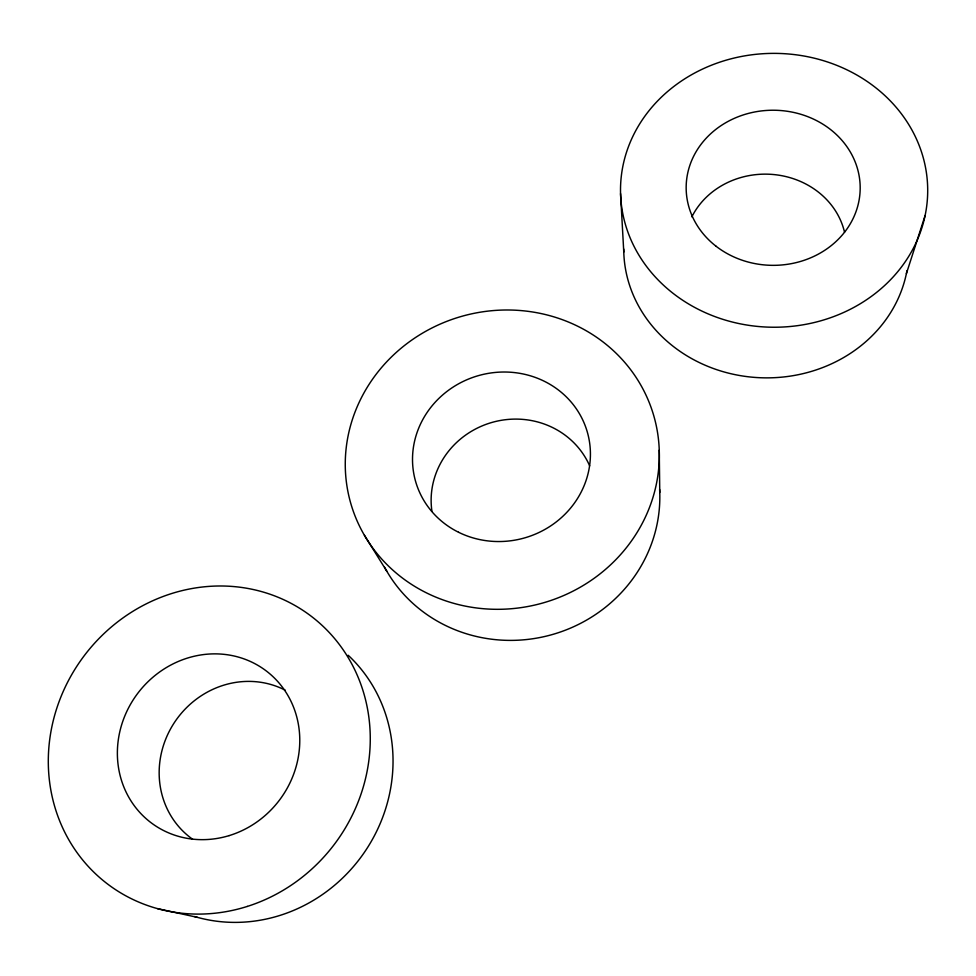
<?xml version="1.0" encoding="UTF-8"?>
<svg xmlns="http://www.w3.org/2000/svg" width="976" height="976" viewBox="0 0 976 976"><rect width="100%" height="100%" fill="white"/><g stroke="black" fill="none" stroke-linecap="round" stroke-linejoin="round"><path stroke-width="1.46" d="M906.387 273.634L925.102 215.55A153.598 136.933 0.3 0 0 722.948 61.134A153.598 136.933 0.3 0 0 674.245 294.24A153.598 136.933 0.3 0 0 925.102 215.55M157.526 908.644L197.359 917.342M364.426 535.287L386.825 571.265M620.553 193.602L623.774 252.076M659.251 450.143A157.709 148.95 -16.3 0 1 428.293 593.762A157.709 148.95 -16.3 0 1 419.363 335.061A157.709 148.95 -16.3 0 1 659.251 450.143L659.764 492.441M348.164 655.25A155.269 145.558 -54.5 0 1 370.551 842.654A155.269 145.558 -54.5 0 1 194.48 916.513M192.54 839.189A87.95 82.448 -54.4 0 1 173.13 724.521A87.95 82.448 -54.4 0 1 285.334 690.252M659.617 489.415A146.071 139.141 -16.3 0 1 552.099 634.607A146.071 139.141 -16.3 0 1 384.605 567.288M431.941 511.363A82.753 78.812 -16.3 0 1 491.733 422.498A82.753 78.812 -16.3 0 1 589.65 465.808M906.96 270.742A142.581 128.649 1 0 1 754.79 377.407A142.581 128.649 1 0 1 623.725 249.063M691.862 216.843A80.776 72.871 1 0 1 774.2 174.594A80.776 72.871 1 0 1 844.545 232.264M247.318 906.423A168.214 156.648 -52.7 0 0 325.752 628.91A168.214 156.648 -52.7 0 0 54.79 714.822A168.214 156.648 -52.7 0 0 247.318 906.423M229.092 835.627A95.27 88.718 -52.5 0 0 275.256 678.869A95.27 88.718 -52.5 0 0 121.353 725.778A95.27 88.718 -52.5 0 0 229.092 835.627M458.561 532.262A89.341 84.363 -16.3 0 0 590.407 452.437A89.341 84.363 -16.3 0 0 455.426 385.642A89.341 84.363 -16.3 0 0 458.561 532.262M715.884 246.098A87.01 77.555 0.3 0 0 858.538 202.898A87.01 77.555 0.3 0 0 745.091 114.351A87.01 77.555 0.3 0 0 715.884 246.098"/></g></svg>
